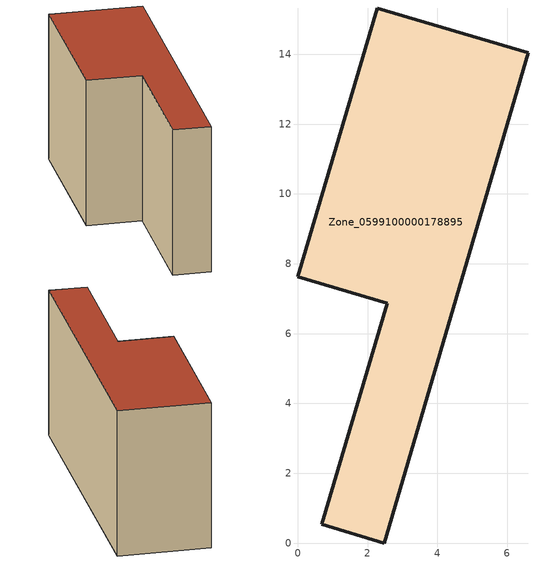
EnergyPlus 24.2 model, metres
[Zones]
Zone_0599100000178895
 floor ground (C_G): 2.57,6.86 0,7.62 2.27,15.33 6.6,14.04 2.47,0 0.69,0.53 z0
 wall outside (C_F): 6.6,14.04 2.27,15.33 0,7.62 2.57,6.86 0.69,0.53 2.47,0 6.6,14.04 z0:7.43
 roof outside (C_R): 2.47,0 6.6,14.04 2.27,15.33 0,7.62 2.57,6.86 0.69,0.53 z7.43
[BUILDING]
Pand.0599100000178895: North Axis=0; Terrain=City; Loads Convergence Tolerance Value=0.04; Temperature Convergence Tolerance Value=0.4; Solar Distribution=FullExterior; Maximum Number of Warmup Days=25; Minimum Number of Warmup Days=1
[Site:Location]
Rotterdam.The.Hague.AP_ZH_NLD Design_Conditions: Latitude=51.96; Longitude=4.45; Time Zone=1; Elevation=-4.5
[SITE:GROUNDTEMPERATURE:BUILDINGSURFACE]
18, 18, 18, 18, 18, 18, 18, 18, 18, 18, 18, 18
[MATERIAL] Thermal Absorptance=0.9; Solar Absorptance=0.7; Visible Absorptance=0.7
Name | Roughness | Thickness | Conductivity | Density | Specific Heat
G.TI.1946 | MediumSmooth | 0.15 | 1 | 540 | 1210
F.TI.1946 | Rough | 0.3 | 0.857143 | 1920 | 840
R.TI.1946 | MediumRough | 0.2 | 0.1 | 1500 | 1000
[CONSTRUCTION]
C_G: G.TI.1946
C_F: F.TI.1946
C_R: R.TI.1946
[ZONE]
Zone_0599100000178895: Type=1; Multiplier=1; Ceiling Height=Autocalculate; Volume=Autocalculate; Floor Area=autocalculate; Part of Total Floor Area=Yes
[ZONEINFILTRATION:DESIGNFLOWRATE]
Infil_Zone_0599100000178895: Zone or ZoneList or Space or SpaceList=Zone_0599100000178895; Schedule=AlwaysOn; Design Flow Rate Calculation Method=Flow/Area; Flow Rate per Floor Area=0.003; Constant Term Coefficient=1; Temperature Term Coefficient=0; Velocity Term Coefficient=0; Velocity Squared Term Coefficient=0
[HVACTEMPLATE:ZONE:IDEALLOADSAIRSYSTEM]
Zone_0599100000178895: Maximum Heating Supply Air Temperature=50; Minimum Cooling Supply Air Temperature=13; Maximum Heating Supply Air Humidity Ratio=0.0156; Minimum Cooling Supply Air Humidity Ratio=0.0077; Heating Limit=NoLimit; Cooling Limit=NoLimit; Dehumidification Control Type=ConstantSensibleHeatRatio; Cooling Sensible Heat Ratio=0.7; Dehumidification Setpoint=60; Humidification Control Type=None; Humidification Setpoint=30; Outdoor Air Method=None; Outdoor Air Flow Rate per Person=0.00944; Outdoor Air Flow Rate per Zone Floor Area=0; Outdoor Air Flow Rate per Zone=0; Demand Controlled Ventilation Type=None; Outdoor Air Economizer Type=NoEconomizer; Heat Recovery Type=None; Sensible Heat Recovery Effectiveness=0.7; Latent Heat Recovery Effectiveness=0.65
[ZONECONTROL:THERMOSTAT]
ThermostatControl_Zone_0599100000178895: Zone or ZoneList=Zone_0599100000178895; Control Type Schedule=DualSetpointControlType; Control 1=Thermostat_Zone_0599100000178895; Temperature Difference Between Cutout And Setpoint=0
[THERMOSTATSETPOINT:DUALSETPOINT]
Thermostat_Zone_0599100000178895: Heating Setpoint Temperature Schedule=HeatingSetpoint_Zone_0599100000178895; Cooling Setpoint Temperature Schedule=CoolingSetpoint_Zone_0599100000178895
[SCHEDULE:COMPACT]
HeatingSetpoint_Zone_0599100000178895: Through: 12/31, For: AllDays, Until: 24:00, 21
CoolingSetpoint_Zone_0599100000178895: Through: 12/31, For: AllDays, Until: 24:00, 24
DualSetpointControlType: Through: 12/31, For: AllDays, Until: 24:00, 4
AlwaysOn: Through: 12/31, For: AllDays, Until: 24:00, 1
